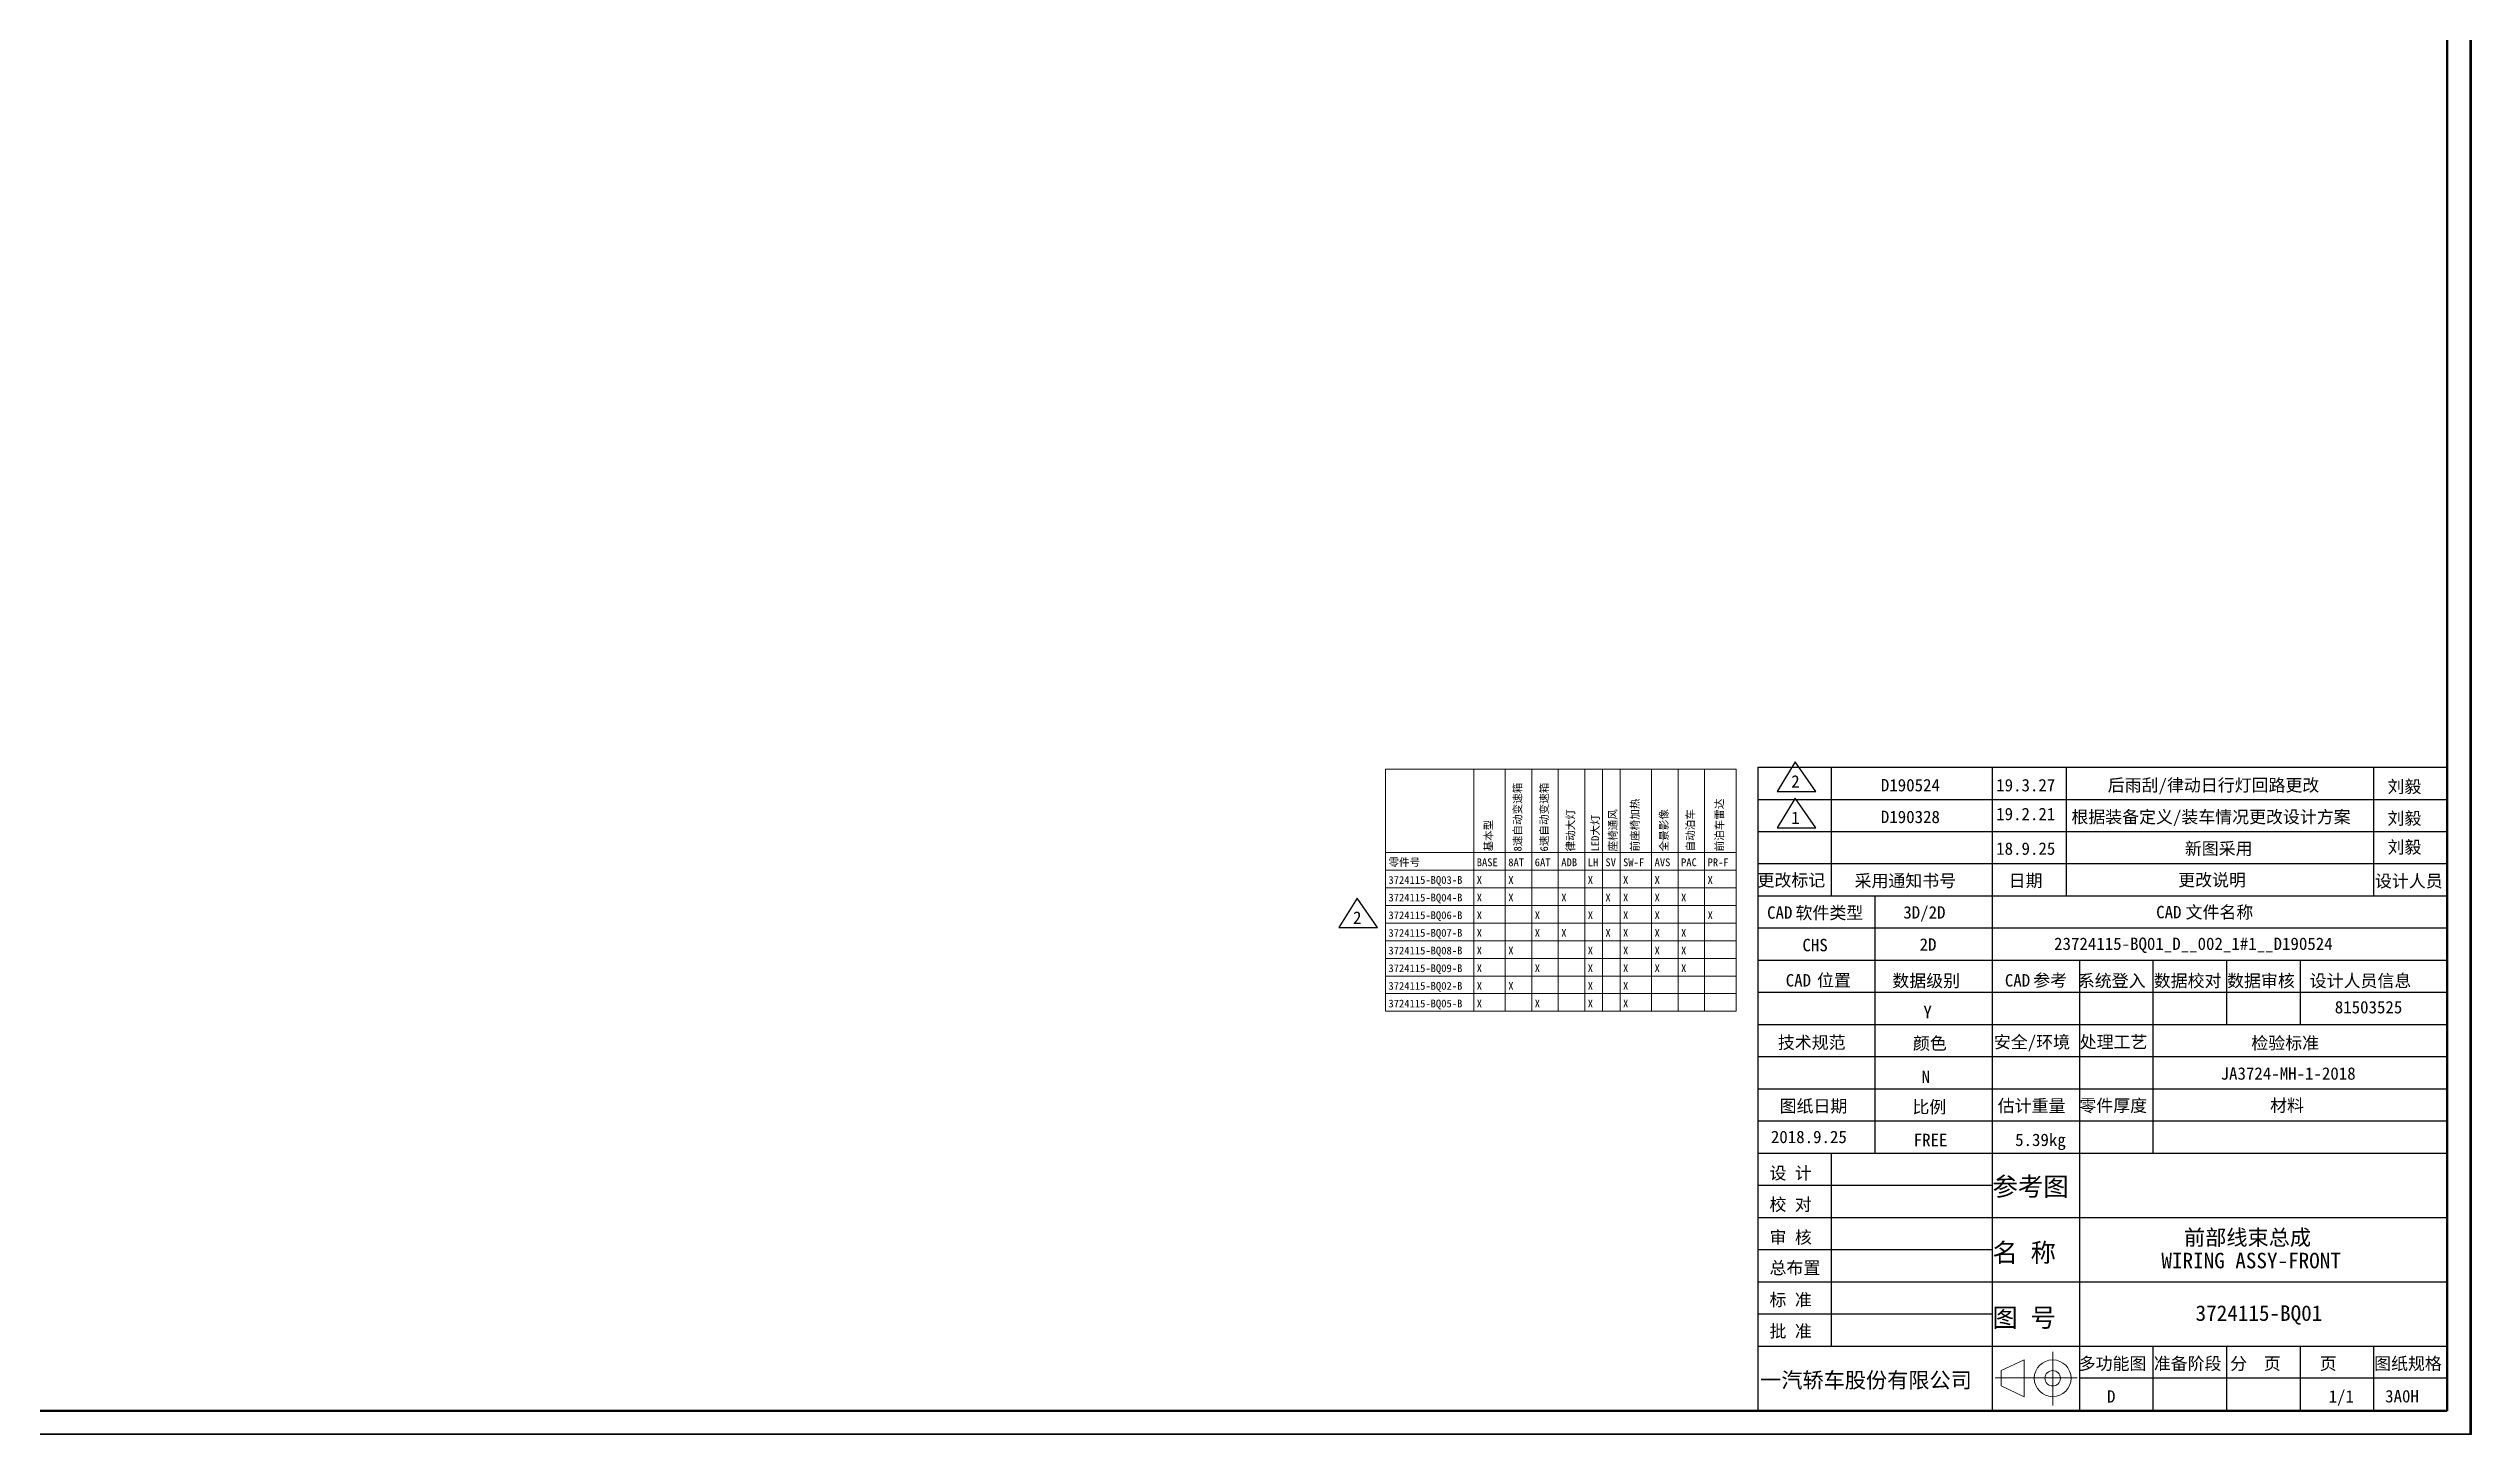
# Model space of a CAD drawing. Header units: millimetres. Extents: x 6 to 3615, y -854 to 0.
# Drawn here: x 3082 to 3615, y -851 to -546 of the extents above; entities that cross this region are included whole.
import ezdxf

# ---------------------------------------------------------------- set-up
doc = ezdxf.new("R2010")
doc.units = ezdxf.units.MM
doc.styles.add('4eff5b8b_Style', font='simfang.ttf')

msp = doc.modelspace()

# ---------------------------------------------------------------- linework, layer by layer
at = {"linetype": 'Continuous', "lineweight": 13}
for points in [[(3615.48, -851.33), (3615.48, 0)], [(3615.27, -851.22), (3615.27, -0.16)], [(3610.09, -846.02), (3610.09, -10.25)], [(3376.31, -704.8), (3453.53, -704.8)], [(3376.31, -704.8), (3376.31, -758.12)], [(3376.31, -704.8), (3453.53, -704.8)], [(3395.75, -704.8), (3395.75, -758.12)], [(3402.7, -704.8), (3402.7, -758.12)], [(3408.53, -704.8), (3408.53, -758.12)], [(3414.36, -704.8), (3414.36, -758.12)], [(3420.2, -704.8), (3420.2, -758.12)], [(3424.09, -704.8), (3424.09, -758.12)], [(3427.97, -704.8), (3427.97, -758.12)], [(3434.92, -704.8), (3434.92, -758.12)], [(3440.75, -704.8), (3440.75, -758.12)], [(3446.59, -704.8), (3446.59, -758.12)], [(3453.53, -704.8), (3453.53, -758.12)], [(3376.31, -723.13), (3453.53, -723.13)], [(3376.31, -727.02), (3453.53, -727.02)], [(3376.31, -730.91), (3453.53, -730.91)], [(3376.31, -734.79), (3453.53, -734.79)], [(3376.31, -738.68), (3453.53, -738.68)], [(3376.31, -742.57), (3453.53, -742.57)], [(3376.31, -746.46), (3453.53, -746.46)], [(3376.31, -750.35), (3453.53, -750.35)], [(3376.31, -754.23), (3453.53, -754.23)], [(3376.31, -758.12), (3453.53, -758.12)], [(3516.95, -834.89), (3511.86, -837.25)], [(3511.86, -840.63), (3511.86, -837.25)], [(3516.95, -842.99), (3516.95, -834.89)], [(3523.24, -833.11), (3523.24, -844.92)], [(3528.61, -838.86), (3510.61, -838.86)], [(3516.95, -842.99), (3511.86, -840.63)], [(1234.13, -846.02), (3610.09, -846.02)], [(1234.13, -846.02), (3610.09, -846.02)], [(6.35, -851.33), (3615.48, -851.33)], [(1208.79, -851.22), (3615.27, -851.22)]]:
    msp.add_lwpolyline(points, dxfattribs=at)
at = {"linetype": 'Continuous', "lineweight": 70}
for points in [[(3610.09, -846.11), (3610.09, -5.22)], [(3610.09, -846.02), (3610.09, -10.25)], [(26.83, -846.11), (3610.09, -846.11)]]:
    msp.add_lwpolyline(points, dxfattribs=at)
at = {"linetype": 'Continuous', "lineweight": 30}
for points in [[(3615.15, -851.17), (3615.15, -0.16)], [(3458.3, -704.35), (3458.3, -846.02)], [(3458.3, -704.35), (3610.09, -704.35)], [(3466.56, -703.19), (3462.56, -709.69), (3471.06, -709.69), (3466.56, -703.19)], [(3474.45, -704.34), (3474.45, -732.68)], [(3509.91, -704.35), (3509.91, -732.69)], [(3593.9, -704.35), (3593.9, -732.69)], [(3526.21, -704.36), (3526.21, -732.69)], [(3458.3, -711.44), (3610.09, -711.44)], [(3466.56, -711.19), (3462.56, -717.69), (3471.06, -717.69), (3466.56, -711.19)], [(3458.3, -718.52), (3610.09, -718.52)], [(3458.3, -725.6), (3610.09, -725.6)], [(3370.06, -733.19), (3366.06, -739.69), (3374.56, -739.69), (3370.06, -733.19)], [(3458.3, -732.69), (3610.09, -732.69)], [(3484.1, -732.69), (3484.1, -789.36)], [(3509.91, -732.69), (3509.91, -846.02)], [(3458.3, -739.77), (3610.09, -739.77)], [(3458.3, -746.86), (3610.09, -746.86)], [(3529.14, -746.86), (3529.14, -846.02)], [(3545.33, -746.86), (3545.33, -789.36)], [(3561.51, -746.86), (3561.51, -761.02)], [(3577.71, -746.86), (3577.71, -761.02)], [(3458.3, -753.94), (3610.09, -753.94)], [(3458.3, -761.02), (3610.09, -761.02)], [(3458.3, -768.11), (3610.09, -768.11)], [(3458.3, -775.19), (3610.09, -775.19)], [(3458.3, -782.27), (3610.09, -782.27)], [(3458.3, -789.36), (3610.09, -789.36)], [(3474.49, -789.36), (3474.49, -831.86)], [(3458.3, -796.44), (3509.91, -796.44)], [(3458.3, -803.52), (3610.09, -803.52)], [(3458.3, -810.61), (3509.91, -810.61)], [(3458.3, -817.69), (3610.09, -817.69)], [(3458.3, -824.78), (3509.91, -824.78)], [(3458.3, -831.86), (3610.09, -831.86)], [(3545.33, -831.86), (3545.33, -846.02)], [(3561.51, -831.86), (3561.51, -846.02)], [(3577.71, -831.86), (3577.71, -846.02)], [(3593.9, -831.86), (3593.9, -846.02)], [(3529.14, -838.86), (3610.08, -838.86)], [(1208.83, -851.17), (3615.15, -851.17)]]:
    msp.add_lwpolyline(points, dxfattribs=at)
at = {"linetype": 'Continuous', "lineweight": 13}
for radius in [4.05, 1.7]:
    msp.add_circle((3523.24, -838.94), radius, dxfattribs=at)

# ---------------------------------------------------------------- texts
at = {"linetype": 'Continuous', "style": '4eff5b8b_Style'}
for s, p in [('8速自动变速箱', (3406.27, -722.92)), ('6速自动变速箱', (3412.1, -722.92)), ('律动大灯', (3417.93, -722.92)), ('LED大灯', (3423.35, -722.92)), ('座椅通风', (3427.24, -722.92)), ('前座椅加热', (3432.1, -722.92)), ('全景影像', (3438.49, -722.92)), ('自动泊车', (3444.32, -722.92)), ('前泊车雷达', (3450.71, -722.92)), ('基本型', (3399.88, -722.92))]:
    msp.add_text(s, height=1.709, rotation=-270, dxfattribs=at).set_placement(p)
for s, height, p in [('2', 2.73, (3465.66, -708.86)), ('D190524', 2.733, (3485.4, -709.68)), ('19.3.27', 2.733, (3510.8, -709.68)), ('后雨刮/律动日行灯回路更改', 2.7326, (3535.36, -709.68)), ('刘毅', 2.733, (3596.98, -710)), ('1', 2.73, (3465.66, -716.86)), ('D190328', 2.733, (3485.4, -716.67)), ('19.2.21', 2.733, (3510.8, -716.03)), ('根据装备定义/装车情况更改设计方案', 2.7326, (3527.36, -716.67)), ('刘毅', 2.733, (3596.98, -716.99)), ('刘毅', 2.733, (3596.98, -723.34)), ('零件号', 1.709, (3376.96, -726.16)), ('BASE', 1.709, (3396.4, -726.16)), ('8AT', 1.709, (3403.35, -726.16)), ('6AT', 1.709, (3409.18, -726.16)), ('ADB', 1.709, (3415.02, -726.16)), ('LH', 1.709, (3420.85, -726.16)), ('SV', 1.709, (3424.74, -726.16)), ('SW-F', 1.709, (3428.62, -726.16)), ('AVS', 1.709, (3435.57, -726.16)), ('PAC', 1.709, (3441.4, -726.16)), ('PR-F', 1.709, (3447.24, -726.16)), ('18.9.25', 2.733, (3510.8, -723.65)), ('新图采用', 2.733, (3552.34, -723.65)), ('3724115-BQ03-B', 1.709, (3376.96, -730.05)), ('X', 1.71, (3396.4, -730.05)), ('X', 1.71, (3403.35, -730.05)), ('X', 1.71, (3420.85, -730.05)), ('X', 1.71, (3428.62, -730.05)), ('X', 1.71, (3435.57, -730.05)), ('X', 1.71, (3447.24, -730.05)), ('更改标记', 2.733, (3458.24, -730.6)), ('采用通知书号', 2.733, (3479.61, -730.73)), ('日期', 2.733, (3513.55, -730.71)), ('更改说明', 2.733, (3550.88, -730.56)), ('设计人员', 2.733, (3594.21, -730.79)), ('2', 2.73, (3369.16, -738.86)), ('3724115-BQ04-B', 1.709, (3376.96, -733.93)), ('3724115-BQ06-B', 1.709, (3376.96, -737.82)), ('X', 1.71, (3396.4, -733.93)), ('X', 1.71, (3396.4, -737.82)), ('X', 1.71, (3403.35, -733.93)), ('X', 1.71, (3409.18, -737.82)), ('X', 1.71, (3415.02, -733.93)), ('X', 1.71, (3420.85, -737.82)), ('X', 1.71, (3424.74, -733.93)), ('X', 1.71, (3428.62, -733.93)), ('X', 1.71, (3428.62, -737.82)), ('X', 1.71, (3435.57, -733.93)), ('X', 1.71, (3435.57, -737.82)), ('X', 1.71, (3441.4, -733.93)), ('X', 1.71, (3447.24, -737.82)), ('CAD', 2.733, (3460.35, -737.74)), ('软件类型', 2.733, (3466.61, -737.79)), ('3D/2D', 2.733, (3490.34, -737.7)), ('CAD', 2.733, (3546.03, -737.64)), ('文件名称', 2.733, (3552.51, -737.67)), ('3724115-BQ07-B', 1.709, (3376.96, -741.71)), ('X', 1.71, (3396.4, -741.71)), ('X', 1.71, (3409.18, -741.71)), ('X', 1.71, (3415.02, -741.71)), ('X', 1.71, (3424.74, -741.71)), ('X', 1.71, (3428.62, -741.71)), ('X', 1.71, (3435.57, -741.71)), ('X', 1.71, (3441.4, -741.71)), ('3724115-BQ08-B', 1.709, (3376.96, -745.6)), ('X', 1.71, (3396.4, -745.6)), ('X', 1.71, (3403.35, -745.6)), ('X', 1.71, (3420.85, -745.6)), ('X', 1.71, (3428.62, -745.6)), ('X', 1.71, (3435.57, -745.6)), ('X', 1.71, (3441.4, -745.6)), ('CHS', 2.733, (3468.13, -744.9)), ('2D', 2.733, (3493.93, -744.78)), ('23724115-BQ01_D__002_1#1__D190524', 2.7326, (3523.55, -744.61)), ('3724115-BQ09-B', 1.709, (3376.96, -749.49)), ('3724115-BQ02-B', 1.709, (3376.96, -753.38)), ('X', 1.71, (3396.4, -749.49)), ('X', 1.71, (3396.4, -753.38)), ('X', 1.71, (3403.35, -753.38)), ('X', 1.71, (3409.18, -749.49)), ('X', 1.71, (3420.85, -749.49)), ('X', 1.71, (3420.85, -753.38)), ('X', 1.71, (3428.62, -749.49)), ('X', 1.71, (3428.62, -753.38)), ('X', 1.71, (3435.57, -749.49)), ('X', 1.71, (3441.4, -749.49)), ('CAD', 2.733, (3464.45, -752.66)), ('位置', 2.733, (3471.34, -752.66)), ('数据级别', 2.733, (3487.93, -752.76)), ('CAD', 2.733, (3512.71, -752.66)), ('参考', 2.733, (3518.96, -752.66)), ('系统登入', 2.733, (3528.78, -752.76)), ('数据校对', 2.733, (3545.5, -752.76)), ('数据审核', 2.733, (3561.65, -752.76)), ('设计人员信息', 2.733, (3579.84, -752.76)), ('3724115-BQ05-B', 1.709, (3376.96, -757.26)), ('X', 1.71, (3396.4, -757.26)), ('X', 1.71, (3409.18, -757.26)), ('X', 1.71, (3420.85, -757.26)), ('X', 1.71, (3428.62, -757.26)), ('Y', 2.73, (3494.77, -759.64)), ('81503525', 2.733, (3585.36, -758.58)), ('技术规范', 2.733, (3462.72, -766.36)), ('颜色', 2.733, (3492.47, -766.54)), ('安全/环境', 2.733, (3510.29, -766.25)), ('处理工艺', 2.733, (3529.19, -766.23)), ('检验标准', 2.733, (3566.98, -766.47)), ('N', 2.73, (3494.37, -773.91)), ('JA3724-MH-1-2018', 2.7326, (3560.22, -773.18)), ('图纸日期', 2.733, (3463.11, -780.36)), ('比例', 2.733, (3492.35, -780.56)), ('估计重量', 2.733, (3511.14, -780.29)), ('零件厚度', 2.733, (3529.12, -780.24)), ('材料', 2.733, (3571.11, -780.22)), ('2018.9.25', 2.733, (3461.18, -787.15)), ('FREE', 2.734, (3492.63, -787.83)), ('5.39kg', 2.733, (3514.97, -787.79)), ('设 计', 2.733, (3460.88, -795.12)), ('参考图', 4.103, (3509.98, -798.76)), ('校 对', 2.733, (3460.88, -802.03)), ('前部线束总成', 3.418, (3552.16, -809.64)), ('审 核', 2.733, (3460.88, -809.26)), ('名 称', 4.103, (3509.98, -813.3)), ('总布置', 2.733, (3460.88, -815.98)), ('WIRING ASSY-FRONT', 3.418, (3547.18, -814.72)), ('标 准', 2.733, (3460.88, -823.02)), ('批 准', 2.733, (3460.88, -829.93)), ('图 号', 4.103, (3509.97, -827.62)), ('3724115-BQ01', 3.418, (3554.71, -826.3)), ('一汽轿车股份有限公司', 3.418, (3458.82, -841.05)), ('多功能图', 2.733, (3528.97, -837.06)), ('准备阶段', 2.733, (3545.5, -837.06)), ('分  页', 2.733, (3562.31, -837.06)), ('页', 2.73, (3582.05, -837.06)), ('图纸规格', 2.733, (3594.02, -837.06)), ('D', 2.73, (3535.21, -844.3)), ('1/1', 2.733, (3584.01, -844.3)), ('3A0H', 2.733, (3596.45, -844.25))]:
    msp.add_text(s, height=height, dxfattribs=at).set_placement(p)

doc.saveas('drawing.dxf')
